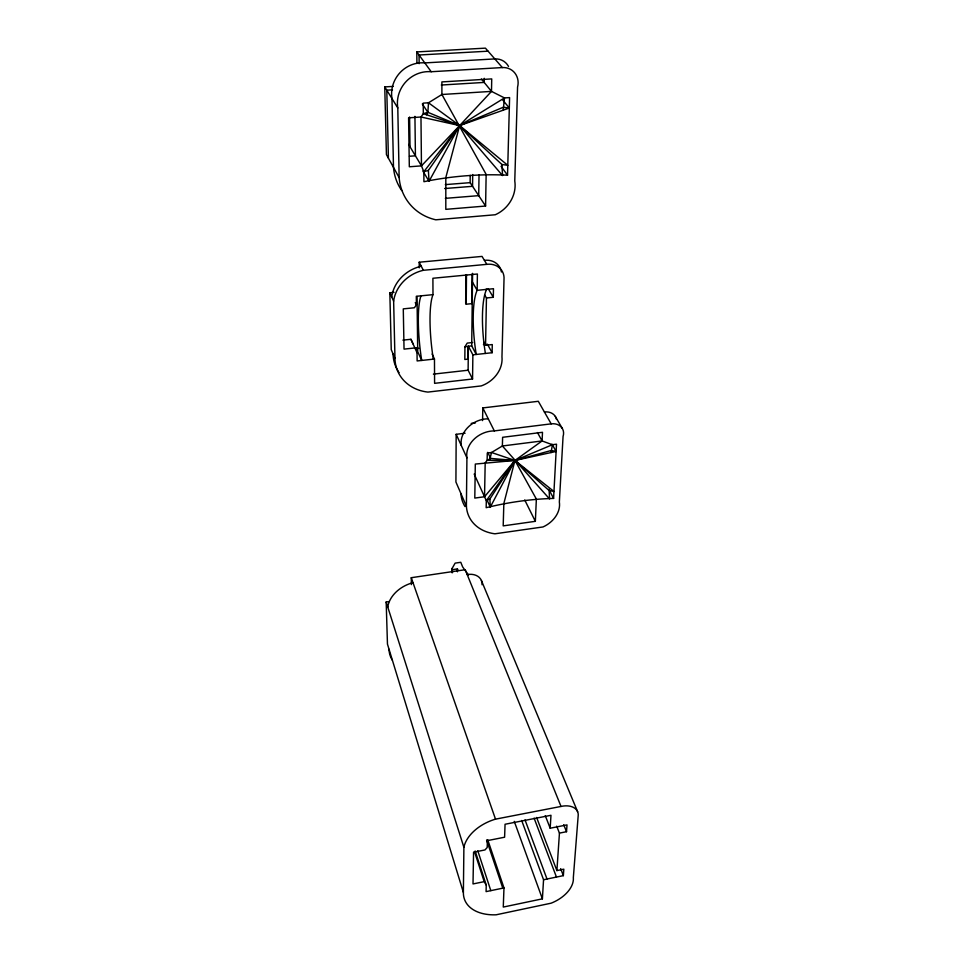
<?xml version="1.0" encoding="UTF-8"?>
<svg xmlns="http://www.w3.org/2000/svg" width="963" height="963" viewBox="0 0 963 963"><rect width="100%" height="100%" fill="white"/><g stroke="black" fill="none" stroke-linecap="round" stroke-linejoin="round"><path stroke-width="1.44" d="M452.08 572.792L452.104 568.471L455.126 563.126L460.783 562.296L462.637 566.906L468.451 575.007M452.55 572.516L452.104 568.471M465.105 433.206L456.173 434.313L455.92 482.006L466.405 506.225A43.66 34.427 -25.7 0 0 494.922 533.803L543 526.954A25.158 19.597 -26.7 0 0 559.347 502.06L563.066 436.48A13.542 10.882 -29.4 0 0 551.185 423.852L538.305 401.294L482.8 407.927L482.571 420.614M457.413 571.793L457.425 568.916L452.562 569.639M464.948 346.74L464.828 359.5L467.849 359.091L467.982 346.343L464.948 346.74L467.211 343.093L472.677 342.503M465.936 275.117L465.671 303.237L466.212 304.212L471.762 303.658L472.111 274.058M466.212 304.212L466.489 274.599M466.405 506.225L466.923 457.834L456.173 434.313M432.122 354.059L434.469 359.043L434.59 383.334L472.556 379.001L468.114 370.225L468.367 346.223L471.701 345.861L476.24 354.456A54.325 12.531 83.8 0 1 477.166 290.32L477.395 274.01L432.905 278.259L432.989 294.654A54.759 10.894 83.6 0 0 433.338 359.163M485.593 206.034L486.146 174.387L441.909 94.494L441.885 81.915L491.732 78.906L491.491 91.389L459.64 125.587L445.821 177.517L445.809 209.344L485.593 206.034L470.137 182.657L470.221 175.326M411.394 584.613L411.273 577.704L465.225 569.711L561.02 806.44A18.237 11.833 -23.3 0 1 578.137 816.287L573.334 877.678A30.009 18.706 -22.4 0 1 551.113 903.186L496.114 914.802A46.26 29.107 -21.5 0 1 463.384 892.424L463.889 847.32L386.175 601.995L389.064 601.562M472.701 174.532L472.556 186.316L444.665 188.531M471.701 345.861L472.592 273.348M472.556 379.001L472.869 354.829L468.367 346.223M479.032 174.797L478.719 195.645L445.327 198.354M484.257 78.304L484.196 82.421L441.295 85.033M472.869 354.829L492.105 352.723L492.274 344.561L485.557 345.284L486.447 297.976L484.678 294.931M556.12 451.442L551.197 450.503L514.952 460.458L487.134 460.35L487.29 453.031L491.503 452.502L514.952 460.458L549.139 490.528L549.572 498.966L502.373 445.989L502.614 437.298L542.494 432.303L542.085 440.946L514.952 460.458L484.533 496.752L474.795 498.076L475.301 464.058L514.952 460.458L552.389 444.725L556.506 444.196L553.593 498.413C530.878 499.027 508.235 502.277 486.171 507.694L486.315 500.712L484.533 496.752L485.196 462.782L487.134 460.35L490.673 458.424L514.952 460.458L556.12 451.442L552.064 444.208M486.447 297.976L493.309 297.29L493.489 288.707L477.166 290.32L472.484 282.171M503.228 110.179L504.468 97.925L491.491 91.389L481.392 78.966M475.168 850.979L486.255 885.129L486.086 891.618L503.974 887.922L487.699 839.664M507.525 175.182L509.596 97.6L504.468 97.925L459.64 125.587L421.457 165.865L409.323 166.78L408.589 117.823L420.975 117.005L459.64 125.587L507.79 165.323L501.916 164.492L459.64 125.587L428.499 102.788L423.214 103.125L423.311 113.694L420.975 117.005L421.457 165.865L423.828 171.727L423.925 181.706C451.37 176.133 479.55 173.785 507.525 175.182L501.049 166.31M503.974 887.922L503.276 907.062L542.398 898.84L543.553 879.737L521.681 820.5M486.797 499.532L490.275 507.128L514.952 460.458L503.842 503.529L503.192 525.882L535.356 521.332L536.367 499.063L514.952 460.458L486.315 500.712L489.89 498.966L514.952 460.458L553.966 491.491L549.139 490.528M551.089 452.55L552.389 444.725L542.085 440.946L502.373 445.989L491.503 452.502L489.613 460.362M543.553 879.737L563.355 875.644L563.824 869.18L556.903 870.6L559.443 833.115L566.521 831.707L567.014 824.894L550.174 828.216L550.98 815.288L505.057 824.256L504.6 837.22L487.374 840.627L487.206 847.476L484.979 849.944L473.567 852.219L473.014 883.938L484.208 881.651L486.255 885.129M426.561 114.766L427.861 112.298L428.499 102.788L441.909 94.494L491.491 91.389M422.926 171.089L429.029 181.309L459.64 125.587L503.3 107.242L509.319 108.025L502.746 100.02M429.029 181.309L428.379 170.379L459.64 125.587L509.319 108.025M432.989 294.654L416.305 296.303L416.413 304.97L414.331 307.763L403.28 308.87L404.039 349.124L416.967 347.739L417.135 360.944L434.469 359.043M428.379 170.379L423.828 171.727L459.64 125.587L427.861 112.298L423.311 113.694L459.64 125.587L502.554 175.567L501.916 164.492M463.889 847.32A37.581 24.316 -21.5 0 1 495.512 819.152L561.02 806.44M466.923 457.834A24.496 19.862 -25.9 0 1 494.332 430.906L551.185 423.852M471.184 423.407L475.445 422.889M433.41 374.126L468.114 370.225M415.992 348.594L418.809 348.293M483.438 344.585L486.086 344.309M402.895 340.132L410.948 339.289L417.027 352.711M485.761 289.394L488.482 289.129L493.309 297.29M419.254 267.834L419.194 262.213L482.018 256.411L486.845 264.344A17.442 15.276 -32.6 0 1 504.01 279.499L501.964 356.876A28.649 24.316 -27.7 0 1 481.283 385.91L427.897 392.085A44.057 37.882 -25.4 0 1 394.962 358.417L391.243 349.629L389.834 292.776L394.048 292.355M394.962 358.417L393.638 301.142A35.775 31.55 -26.7 0 1 423.359 270.302L486.845 264.344M445.315 184.619L470.137 182.657M409.456 156.259L415.426 155.813L414.933 116.342M392.495 89.848L386.789 90.197L388.414 158.197M416.931 63.414L416.798 51.906L485.424 48.15L502.361 67.566A17.069 15.625 -54.2 0 1 517.564 87.127L514.772 180.96A31.045 28.083 -40 0 1 495.247 214.761L435.806 219.805A53.916 49.679 -39.5 0 1 399.151 177.625L386.428 154.61L384.755 86.911L393.253 86.393M399.151 177.625L397.791 107.952A30.575 28.902 -48.9 0 1 431.219 71.731L502.361 67.566M488.072 51.183L419.049 54.999L419.146 63.678M416.798 51.906L431.219 71.731M422.3 103.98L427.861 112.298M384.755 86.911L397.791 107.952M408.613 144.45L421.457 165.865M555.302 416.413L562.199 428.27M537.462 432.531L542.085 440.946M487.41 344.164L492.105 352.723M483.835 342.118L485.557 345.284M548.741 489.24L553.593 498.413M419.194 262.213L423.359 270.302M482.8 407.927L494.332 430.906M524.739 499.99L535.356 521.332M487.747 452.357L490.673 458.424M415.258 302.575L416.413 304.97M474.169 474.037L484.533 496.752M389.834 292.776L393.638 301.142M410.948 339.289L413.079 344.008M481.404 580.508L577.656 811.785M563.728 824.737L566.521 831.707M457.425 568.916L457.882 570.06M556.698 826.158L559.443 833.115M545.287 815.661L550.174 828.216M560.659 868.638L563.355 875.644M536.608 817.467L556.903 870.6M534.092 818.129L556.458 877.064M525.028 819.91L547.008 879.026M514.266 821.355L542.398 898.84M411.273 577.704L495.512 819.152M486.58 839.953L502.794 888.163M477.792 850.798L490.805 890.643M474.482 851.593L484.208 881.651M463.384 892.424L387.463 644.115L386.175 601.995M489.89 498.966L490.275 507.128M409.588 116.992L410.021 146.809M417.027 296.496L417.725 351.7L421.71 360.439A54.879 10.449 83.6 0 1 421.012 295.834M508.536 66.435A16.792 15.432 -55.4 0 0 494.826 58.924L424.803 62.908A30.082 28.541 -50.6 0 0 391.989 98.587L393.494 167.381A53.049 49.137 -40.2 0 0 401.752 190.566M461.277 445.472A24.171 19.729 -25.9 0 1 488.265 418.821M465.009 506.574A43.082 34.235 -25.7 0 1 460.892 493.489M544.408 411.995A13.362 10.822 -29.5 0 1 556.518 419.435M387.776 607.051A30.635 23.184 -20 0 1 413.019 582.675M392.35 660.197A37.894 28.035 -20.1 0 1 391.7 659.125M391.399 658.584A37.894 28.035 -20.1 0 1 389.028 649.267M467.199 574.598A14.878 11.291 -22.4 0 1 481.897 582.17M481.982 582.639A14.878 11.291 -22.4 0 1 482.03 584.734M391.724 296.929A35.571 31.442 -26.7 0 1 421.264 266.233M399.091 372.537A43.817 37.762 -25.4 0 1 398.863 372.2M398.164 371.152A43.817 37.762 -25.4 0 1 393.097 353.999M484.413 260.359A17.346 15.227 -32.7 0 1 500.965 270.109M501.242 271.145A17.346 15.227 -32.7 0 1 501.398 271.987M485.412 353.457A54.229 12.88 83.9 0 1 483.883 342.623L483.811 341.973A54.229 12.88 83.9 0 1 484.654 295.015L484.75 294.642A54.229 12.88 83.9 0 1 486.604 289.394"/></g></svg>
